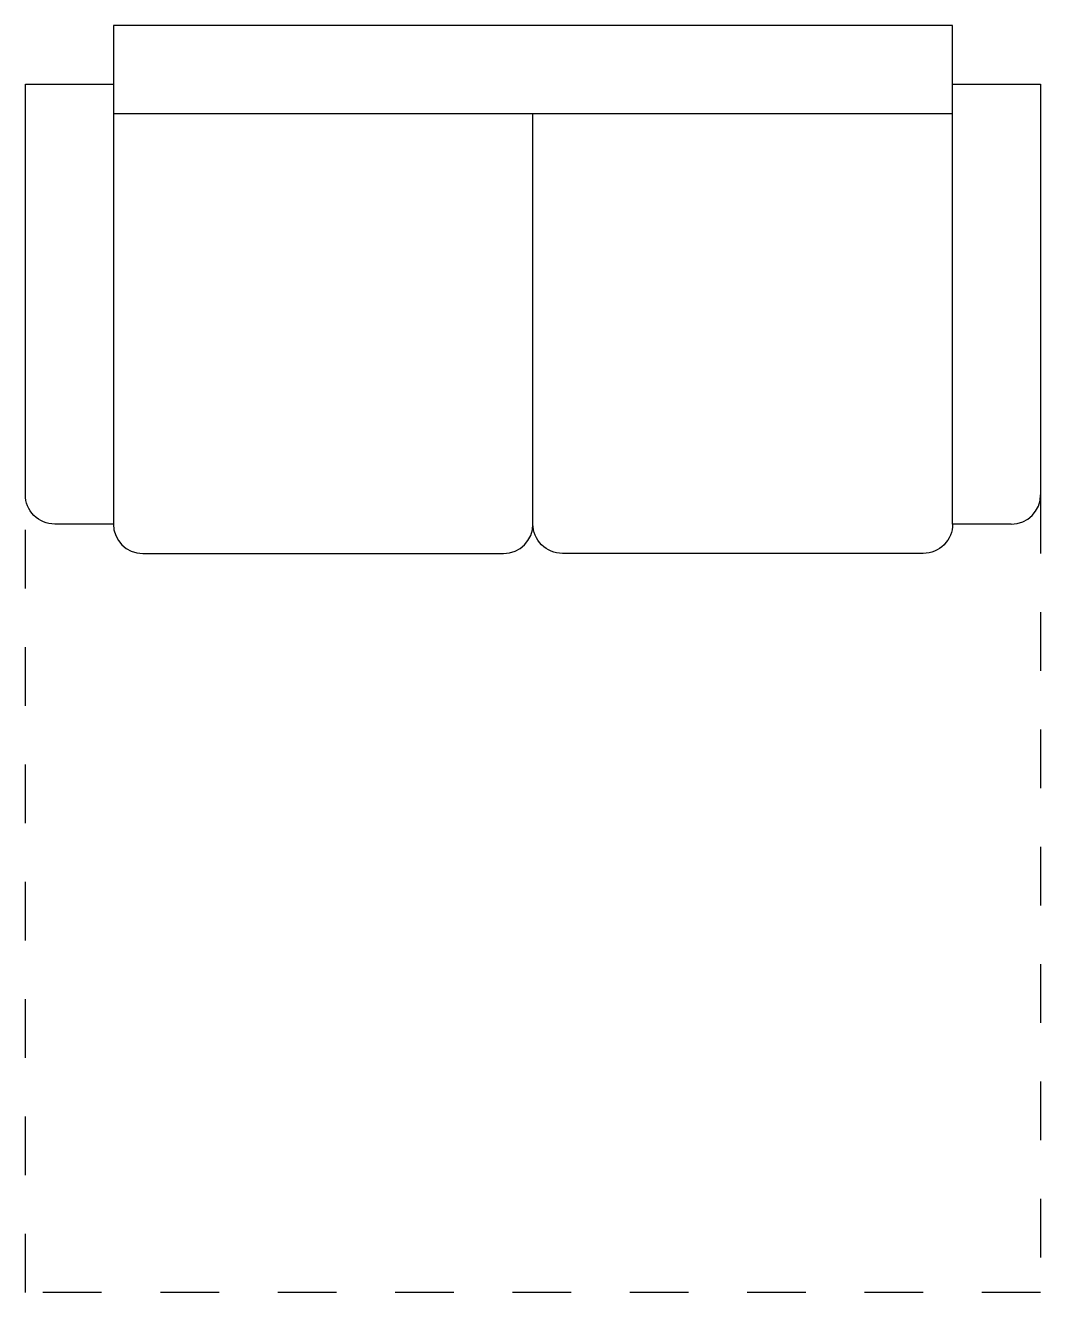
# Model space of a CAD drawing. Extents: x 0 to 1.73, y -2.16 to 0.
import ezdxf

# ---------------------------------------------------------------- set-up
doc = ezdxf.new("R2010")
doc.units = 0
doc.header["$LTSCALE"] = 0.025
doc.linetypes.add('HIDDEN2', pattern=[4.7625, 3.175, -1.5875])
doc.layers.get('0').update_dxf_attribs({"linetype": 'CONTINUOUS'})

msp = doc.modelspace()

# ---------------------------------------------------------------- linework, layer by layer
at = {"color": 0}
for p, q in [((1.58, 0), (0.15, 0)), ((0.15, 0), (0.15, -0.85)), ((1.58, -0.85), (1.58, 0)), ((1.58, -0.1), (1.73, -0.1)), ((1.73, -0.1), (1.73, -0.8)), ((0.15, -0.15), (1.58, -0.15)), ((0.865, -0.85), (0.865, -0.15)), ((1.68, -0.85), (1.58, -0.85)), ((0.2, -0.9), (0.815, -0.9))]:
    msp.add_line(p, q, dxfattribs=at)
for points in [[(0.15, -0.85), (0.05, -0.85, -0.414214), (0, -0.8), (0, -0.1), (0.15, -0.1)], [(1.58, -0.85, -0.414214), (1.53, -0.9), (0.915, -0.9, -0.414214), (0.865, -0.85)]]:
    msp.add_lwpolyline(points, format="xyb", dxfattribs=at)
at = {"color": 0, "linetype": 'HIDDEN2'}
msp.add_lwpolyline([(1.73, -0.8), (1.73, -2.16), (0, -2.16), (0, -0.8)], dxfattribs=at)
at = {"color": 0}
for centre, start, end in [((1.68, -0.8), 270, 0), ((0.2, -0.85), 180, 270), ((0.815, -0.85), 270, 360)]:
    msp.add_arc(centre, 0.05, start, end, dxfattribs=at)

doc.saveas('drawing.dxf')
